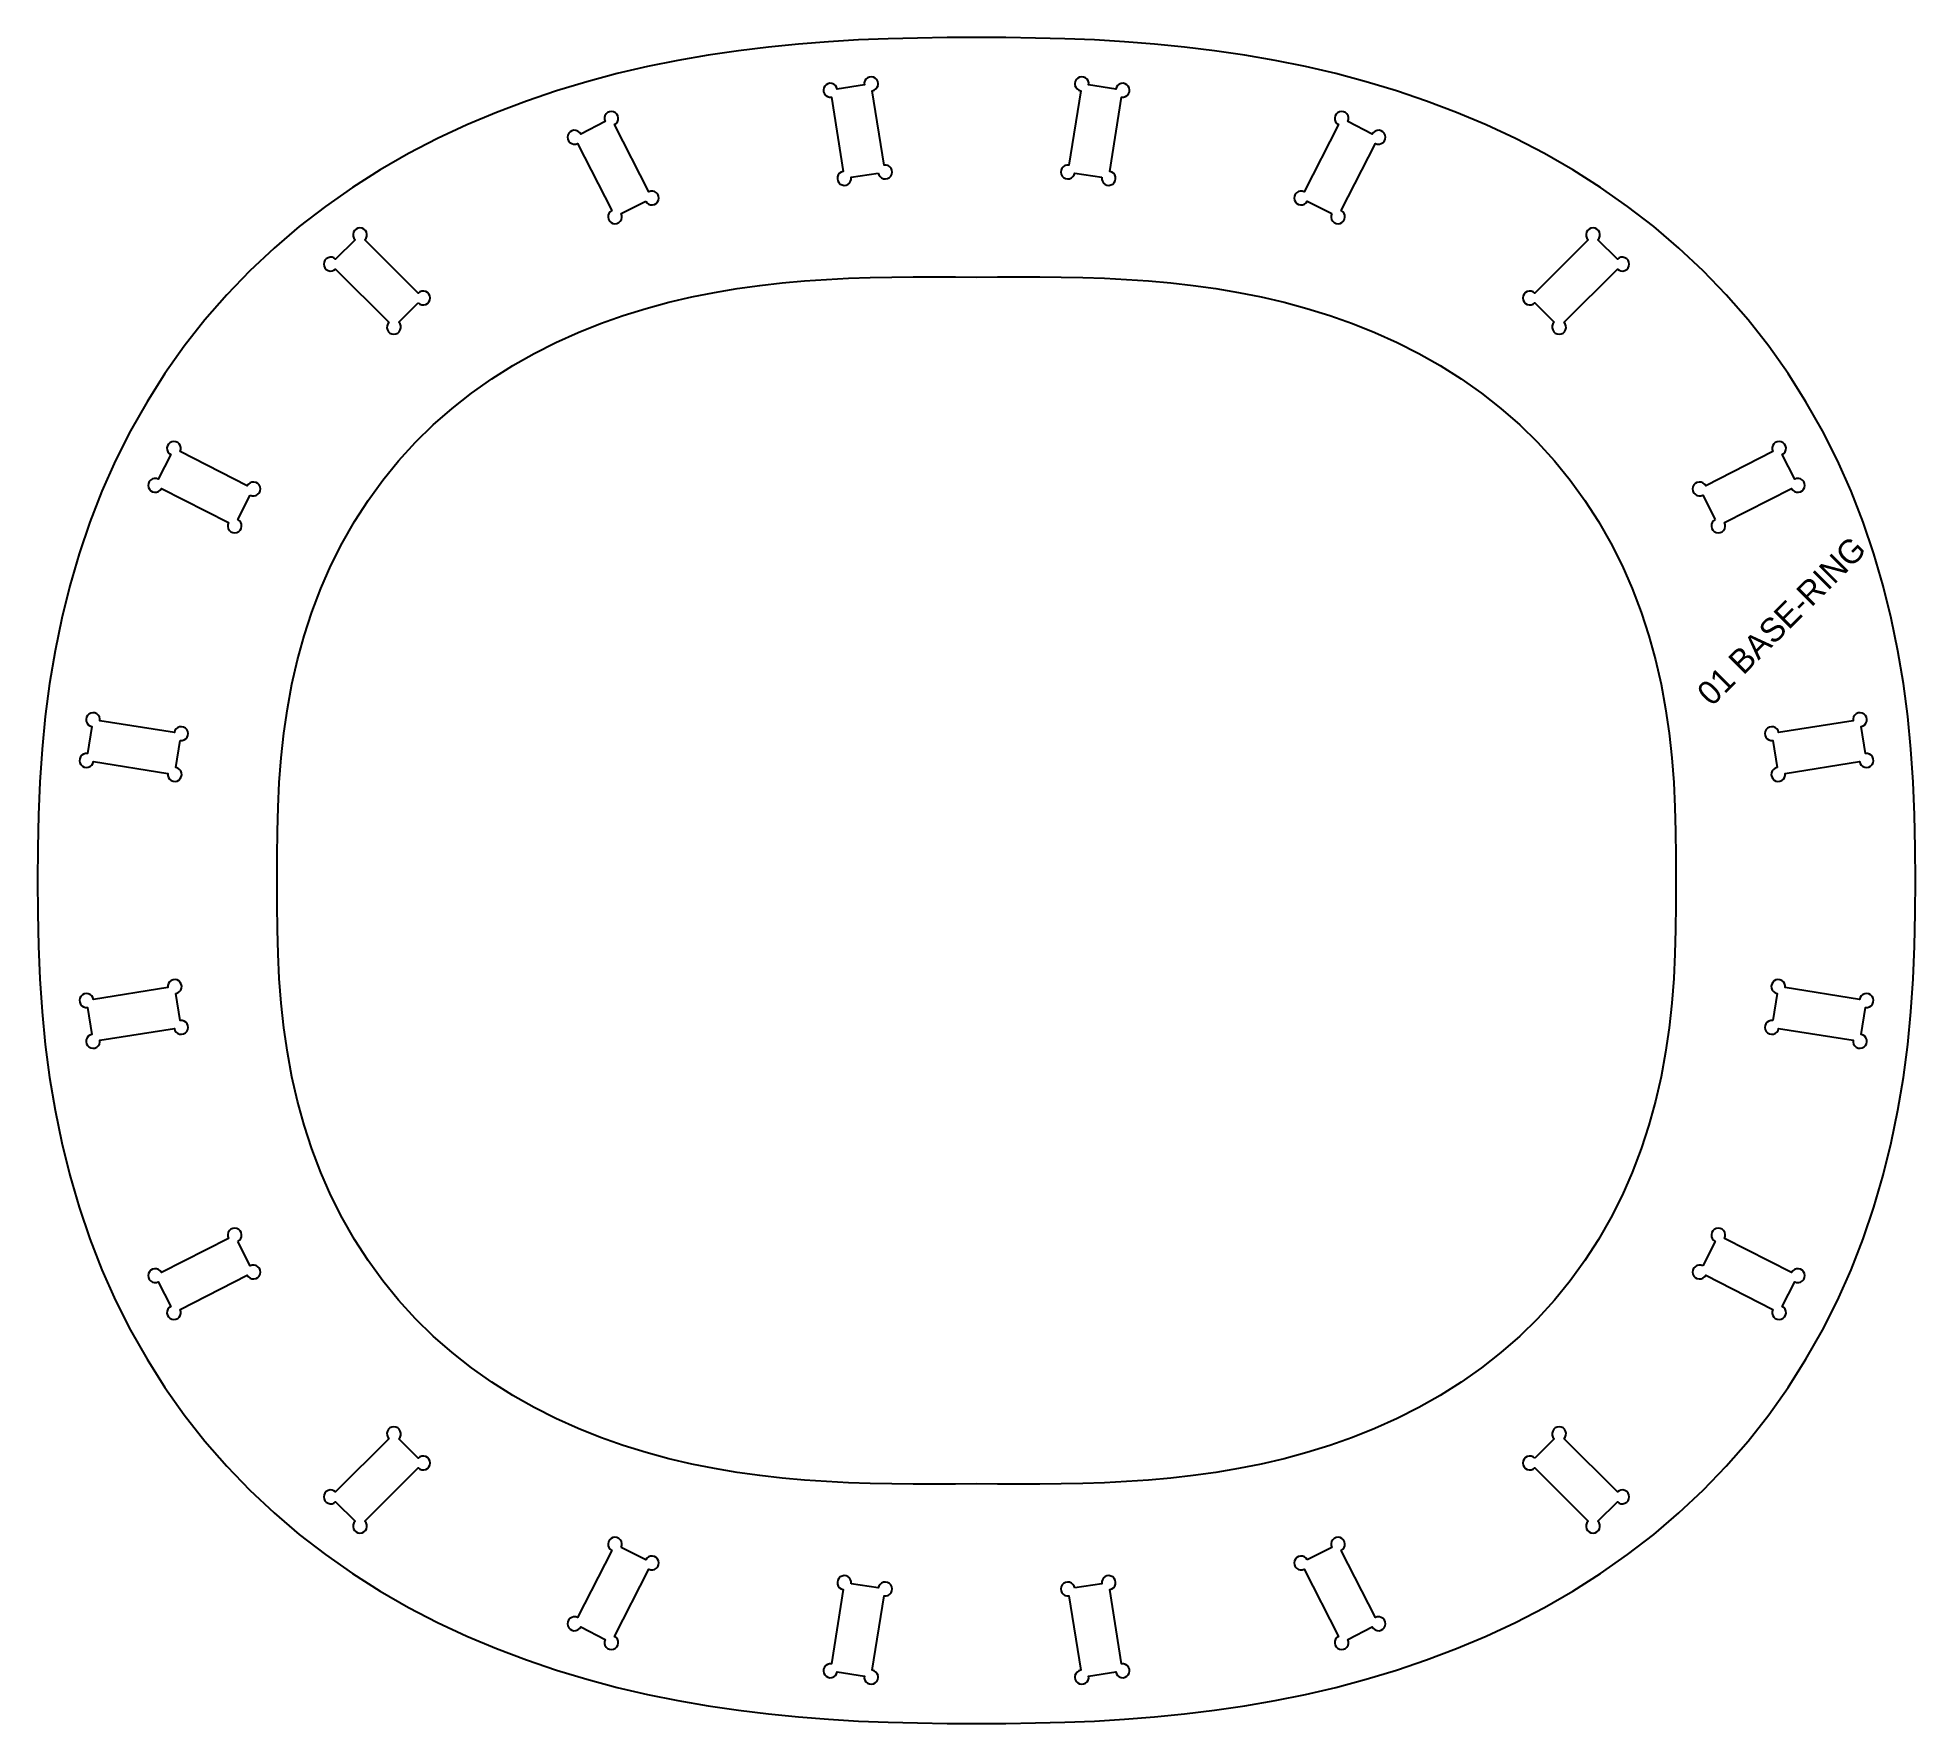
# Model space of a CAD drawing. Header units: millimetres. Extents: x 0 to 862, y 0 to 774.
import ezdxf
from ezdxf.enums import TextEntityAlignment as Align

# ---------------------------------------------------------------- set-up
doc = ezdxf.new("R2010")
doc.units = ezdxf.units.MM
doc.layers.add('CUT', color=1, linetype='Continuous')
doc.layers.add('ENGRAVE-LABEL', color=3, linetype='Continuous')

msp = doc.modelspace()

# ---------------------------------------------------------------- linework, layer by layer
at = {"layer": 'CUT'}
for points in [[(862.4, 387.2), (862.33, 402.26), (862.01, 417.33), (861.36, 432.41), (860.32, 447.51), (858.84, 462.6), (856.87, 477.68), (854.37, 492.71), (851.3, 507.66), (847.64, 522.51), (843.36, 537.21), (838.44, 551.73), (832.86, 566.03), (826.62, 580.06), (819.71, 593.77), (812.13, 607.13), (803.91, 620.09), (795.05, 632.62), (785.58, 644.67), (775.52, 656.21), (764.91, 667.22), (753.8, 677.67), (742.21, 687.54), (730.19, 696.82), (717.8, 705.5), (705.07, 713.58), (692.05, 721.07), (678.78, 727.97), (665.31, 734.28), (651.68, 740.04), (637.92, 745.25), (624.07, 749.93), (610.16, 754.11), (596.21, 757.82), (582.25, 761.07), (568.3, 763.89), (554.38, 766.31), (540.49, 768.35), (526.65, 770.04), (512.87, 771.41), (499.14, 772.48), (485.46, 773.28), (471.84, 773.84), (458.26, 774.19), (444.72, 774.36), (431.2, 774.4), (417.68, 774.36), (404.14, 774.19), (390.56, 773.84), (376.94, 773.28), (363.26, 772.48), (349.53, 771.41), (335.75, 770.04), (321.91, 768.35), (308.02, 766.31), (294.1, 763.89), (280.15, 761.07), (266.19, 757.82), (252.24, 754.11), (238.33, 749.93), (224.48, 745.25), (210.72, 740.04), (197.09, 734.28), (183.62, 727.97), (170.35, 721.07), (157.33, 713.58), (144.6, 705.5), (132.21, 696.82), (120.19, 687.54), (108.6, 677.67), (97.49, 667.22), (86.88, 656.21), (76.82, 644.67), (67.35, 632.62), (58.49, 620.09), (50.27, 607.13), (42.69, 593.77), (35.78, 580.06), (29.54, 566.03), (23.96, 551.73), (19.04, 537.21), (14.76, 522.51), (11.1, 507.66), (8.03, 492.71), (5.53, 477.68), (3.56, 462.6), (2.08, 447.51), (1.04, 432.41), (0.39, 417.33), (0.07, 402.26), (0, 387.2), (0.07, 372.14), (0.39, 357.07), (1.04, 341.99), (2.08, 326.89), (3.56, 311.8), (5.53, 296.72), (8.03, 281.69), (11.1, 266.74), (14.76, 251.89), (19.04, 237.19), (23.96, 222.67), (29.54, 208.37), (35.78, 194.34), (42.69, 180.63), (50.27, 167.27), (58.49, 154.31), (67.35, 141.78), (76.82, 129.73), (86.88, 118.19), (97.49, 107.18), (108.6, 96.73), (120.19, 86.86), (132.21, 77.58), (144.6, 68.9), (157.33, 60.82), (170.35, 53.33), (183.62, 46.43), (197.09, 40.12), (210.72, 34.36), (224.48, 29.15), (238.33, 24.47), (252.24, 20.29), (266.19, 16.58), (280.15, 13.33), (294.1, 10.51), (308.02, 8.09), (321.91, 6.05), (335.75, 4.36), (349.53, 2.99), (363.26, 1.92), (376.94, 1.12), (390.56, 0.56), (404.14, 0.21), (417.68, 0.04), (431.2, 0), (444.72, 0.04), (458.26, 0.21), (471.84, 0.56), (485.46, 1.12), (499.14, 1.92), (512.87, 2.99), (526.65, 4.36), (540.49, 6.05), (554.38, 8.09), (568.3, 10.51), (582.25, 13.33), (596.21, 16.58), (610.16, 20.29), (624.07, 24.47), (637.92, 29.15), (651.68, 34.36), (665.31, 40.12), (678.78, 46.43), (692.05, 53.33), (705.07, 60.82), (717.8, 68.9), (730.19, 77.58), (742.21, 86.86), (753.8, 96.73), (764.91, 107.18), (775.52, 118.19), (785.58, 129.73), (795.05, 141.78), (803.91, 154.31), (812.13, 167.27), (819.71, 180.63), (826.62, 194.34), (832.86, 208.37), (838.44, 222.67), (843.36, 237.19), (847.64, 251.89), (851.3, 266.74), (854.37, 281.69), (856.87, 296.72), (858.84, 311.8), (860.32, 326.89), (861.36, 341.99), (862.01, 357.07), (862.33, 372.14)], [(752.39, 375.98), (752.28, 364.75), (751.96, 353.49), (751.39, 342.2), (750.51, 330.9), (749.27, 319.59), (747.63, 308.3), (745.56, 297.06), (743.02, 285.88), (739.99, 274.81), (736.45, 263.87), (732.37, 253.11), (727.75, 242.56), (722.58, 232.27), (716.87, 222.27), (710.62, 212.6), (703.85, 203.29), (696.58, 194.39), (688.84, 185.91), (680.65, 177.89), (672.05, 170.34), (663.08, 163.28), (653.78, 156.71), (644.19, 150.65), (634.36, 145.08), (624.32, 140.01), (614.12, 135.43), (603.8, 131.31), (593.39, 127.65), (582.92, 124.42), (572.43, 121.59), (561.94, 119.15), (551.47, 117.07), (541.05, 115.32), (530.68, 113.88), (520.39, 112.71), (510.17, 111.79), (500.04, 111.09), (490, 110.59), (480.03, 110.25), (470.15, 110.05), (460.34, 109.96), (450.59, 109.94), (440.88, 109.97), (431.2, 110), (421.52, 109.97), (411.81, 109.94), (402.06, 109.96), (392.25, 110.05), (382.37, 110.25), (372.4, 110.59), (362.36, 111.09), (352.23, 111.79), (342.01, 112.71), (331.72, 113.88), (321.35, 115.32), (310.93, 117.07), (300.46, 119.15), (289.97, 121.59), (279.48, 124.42), (269.01, 127.65), (258.6, 131.31), (248.28, 135.43), (238.08, 140.01), (228.04, 145.08), (218.21, 150.65), (208.62, 156.71), (199.32, 163.28), (190.35, 170.34), (181.75, 177.89), (173.56, 185.91), (165.82, 194.39), (158.55, 203.29), (151.78, 212.6), (145.53, 222.27), (139.82, 232.27), (134.65, 242.56), (130.03, 253.11), (125.95, 263.87), (122.41, 274.81), (119.38, 285.88), (116.84, 297.06), (114.77, 308.3), (113.13, 319.59), (111.89, 330.9), (111.01, 342.2), (110.44, 353.49), (110.12, 364.75), (110.01, 375.98), (110, 387.2), (110.01, 398.42), (110.12, 409.65), (110.44, 420.91), (111.01, 432.2), (111.89, 443.5), (113.13, 454.81), (114.77, 466.1), (116.84, 477.34), (119.38, 488.52), (122.41, 499.59), (125.95, 510.53), (130.03, 521.29), (134.65, 531.84), (139.82, 542.13), (145.53, 552.13), (151.78, 561.8), (158.55, 571.11), (165.82, 580.01), (173.56, 588.49), (181.75, 596.51), (190.35, 604.06), (199.32, 611.12), (208.62, 617.69), (218.21, 623.75), (228.04, 629.32), (238.08, 634.39), (248.28, 638.97), (258.6, 643.09), (269.01, 646.75), (279.48, 649.98), (289.97, 652.81), (300.46, 655.25), (310.93, 657.33), (321.35, 659.08), (331.72, 660.52), (342.01, 661.69), (352.23, 662.61), (362.36, 663.31), (372.4, 663.81), (382.37, 664.15), (392.25, 664.35), (402.06, 664.44), (411.81, 664.46), (421.52, 664.43), (431.2, 664.4), (440.88, 664.43), (450.59, 664.46), (460.34, 664.44), (470.15, 664.35), (480.03, 664.15), (490, 663.81), (500.04, 663.31), (510.17, 662.61), (520.39, 661.69), (530.68, 660.52), (541.05, 659.08), (551.47, 657.33), (561.94, 655.25), (572.43, 652.81), (582.92, 649.98), (593.39, 646.75), (603.8, 643.09), (614.12, 638.97), (624.32, 634.39), (634.36, 629.32), (644.19, 623.75), (653.78, 617.69), (663.08, 611.12), (672.05, 604.06), (680.65, 596.51), (688.84, 588.49), (696.58, 580.01), (703.85, 571.11), (710.62, 561.8), (716.87, 552.13), (722.58, 542.13), (727.75, 531.84), (732.37, 521.29), (736.45, 510.53), (739.99, 499.59), (743.02, 488.52), (745.56, 477.34), (747.63, 466.1), (749.27, 454.81), (750.51, 443.5), (751.39, 432.2), (751.96, 420.91), (752.28, 409.65), (752.39, 398.42), (752.4, 387.2)]]:
    msp.add_lwpolyline(points, close=True, dxfattribs=at)
for points in [[(386.11, 712.17, 2.414214), (388.77, 715.83), (383.36, 750, 2.414214), (379.69, 752.66), (367.25, 750.69, 2.414214), (364.59, 747.03), (370, 712.86, 2.414214), (373.66, 710.2)], [(488.74, 710.2, 2.414214), (492.4, 712.86), (497.81, 747.03, 2.414214), (495.15, 750.69), (482.71, 752.66, 2.414214), (479.04, 750), (473.63, 715.83, 2.414214), (476.29, 712.17)], [(279.27, 699.26, 2.414214), (280.67, 703.56), (264.96, 734.39, 2.414214), (260.66, 735.79), (249.43, 730.07, 2.414214), (248.03, 725.76), (263.74, 694.93, 2.414214), (268.04, 693.54)], [(594.36, 693.54, 2.414214), (598.66, 694.93), (614.37, 725.76, 2.414214), (612.97, 730.07), (601.74, 735.79, 2.414214), (597.44, 734.39), (581.73, 703.56, 2.414214), (583.13, 699.26)], [(174.8, 652.51, 2.414214), (174.8, 657.04), (150.33, 681.5, 2.414214), (145.81, 681.5), (136.9, 672.59, 2.414214), (136.9, 668.07), (161.36, 643.6, 2.414214), (165.89, 643.6)], [(696.51, 643.6, 2.414214), (701.04, 643.6), (725.5, 668.07, 2.414214), (725.5, 672.59), (716.59, 681.5, 2.414214), (712.07, 681.5), (687.6, 657.04, 2.414214), (687.6, 652.51)], [(97.7, 564.2, 2.414214), (96.3, 568.5), (65.48, 584.21, 2.414214), (61.17, 582.81), (55.45, 571.58, 2.414214), (56.85, 567.28), (87.68, 551.57, 2.414214), (91.98, 552.97)], [(770.42, 552.97, 2.414214), (774.72, 551.57), (805.55, 567.28, 2.414214), (806.95, 571.58), (801.23, 582.81, 2.414214), (796.92, 584.21), (766.1, 568.5, 2.414214), (764.7, 564.2)], [(65.48, 451.5, 2.414214), (62.82, 455.16), (28.64, 460.58, 2.414214), (24.98, 457.92), (23.01, 445.47, 2.414214), (25.67, 441.81), (59.85, 436.4, 2.414214), (63.51, 439.06)], [(798.89, 439.06, 2.414214), (802.55, 436.4), (836.73, 441.81, 2.414214), (839.39, 445.47), (837.42, 457.92, 2.414214), (833.76, 460.58), (799.58, 455.16, 2.414214), (796.92, 451.5)], [(63.51, 335.34, 2.414214), (59.85, 338), (25.67, 332.59, 2.414214), (23.01, 328.93), (24.98, 316.48, 2.414214), (28.64, 313.82), (62.82, 319.24, 2.414214), (65.48, 322.9)], [(796.92, 322.9, 2.414214), (799.58, 319.24), (833.76, 313.82, 2.414214), (837.42, 316.48), (839.39, 328.93, 2.414214), (836.73, 332.59), (802.55, 338, 2.414214), (798.89, 335.34)], [(91.98, 221.43, 2.414214), (87.68, 222.83), (56.85, 207.12, 2.414214), (55.45, 202.82), (61.17, 191.59, 2.414214), (65.48, 190.19), (96.3, 205.9, 2.414214), (97.7, 210.2)], [(764.7, 210.2, 2.414214), (766.1, 205.9), (796.92, 190.19, 2.414214), (801.23, 191.59), (806.95, 202.82, 2.414214), (805.55, 207.12), (774.72, 222.83, 2.414214), (770.42, 221.43)], [(165.89, 130.8, 2.414214), (161.36, 130.8), (136.9, 106.33, 2.414214), (136.9, 101.81), (145.81, 92.9, 2.414214), (150.33, 92.9), (174.8, 117.36, 2.414214), (174.8, 121.89)], [(687.6, 121.89, 2.414214), (687.6, 117.36), (712.07, 92.9, 2.414214), (716.59, 92.9), (725.5, 101.81, 2.414214), (725.5, 106.33), (701.04, 130.8, 2.414214), (696.51, 130.8)], [(268.04, 80.86, 2.414214), (263.74, 79.47), (248.03, 48.64, 2.414214), (249.43, 44.33), (260.66, 38.61, 2.414214), (264.96, 40.01), (280.67, 70.84, 2.414214), (279.27, 75.14)], [(583.13, 75.14, 2.414214), (581.73, 70.84), (597.44, 40.01, 2.414214), (601.74, 38.61), (612.97, 44.33, 2.414214), (614.37, 48.64), (598.66, 79.47, 2.414214), (594.36, 80.86)], [(373.66, 64.2, 2.414214), (370, 61.54), (364.59, 27.37, 2.414214), (367.25, 23.71), (379.69, 21.74, 2.414214), (383.36, 24.4), (388.77, 58.57, 2.414214), (386.11, 62.23)], [(476.29, 62.23, 2.414214), (473.63, 58.57), (479.04, 24.4, 2.414214), (482.71, 21.74), (495.15, 23.71, 2.414214), (497.81, 27.37), (492.4, 61.54, 2.414214), (488.74, 64.2)]]:
    msp.add_lwpolyline(points, format="xyb", close=True, dxfattribs=at)

# ---------------------------------------------------------------- texts
at = {"layer": 'ENGRAVE-LABEL'}
msp.add_text('01 BASE-RING', height=11, rotation=45, dxfattribs=at).set_placement((800.83, 506.52), align=Align.MIDDLE_CENTER)

doc.saveas('drawing.dxf')
